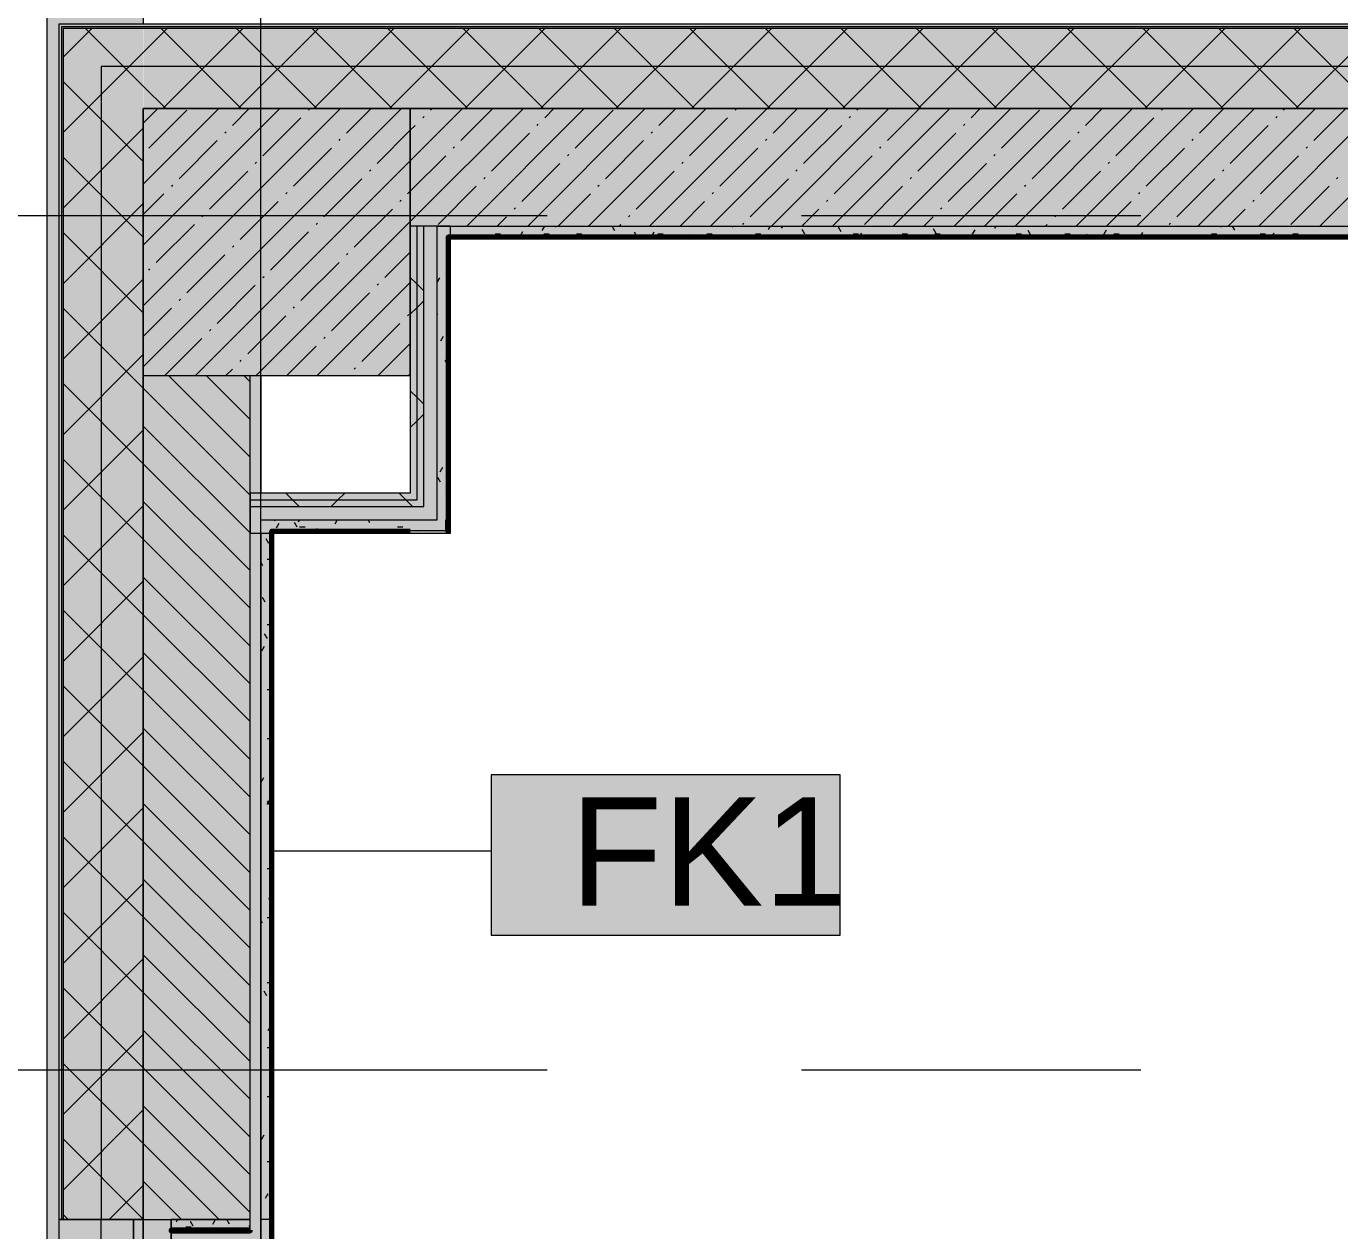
# Model space of a CAD drawing. Header units: millimetres. Extents: x -3817 to 677485, y -22715 to 103890.
# Drawn here: x -86 to 2373, y 15010 to 17265 of the extents above; entities that cross this region are included whole.
import ezdxf

# ---------------------------------------------------------------- set-up
doc = ezdxf.new("R2010")
doc.units = ezdxf.units.MM
doc.layers.add('PDF _Геометрия', color=7, linetype='Continuous', true_color=0x1d1d1d)
doc.layers.add('PDF _Сплошная заливка', color=7, linetype='Continuous', true_color=0xffffff)
doc.layers.add('PDF _Текст', color=7, linetype='Continuous')
doc.styles.add('PDF GOST-Common', font='arial.ttf')

msp = doc.modelspace()

# ---------------------------------------------------------------- hatches: boundary and pattern name
at = {"layer": 'PDF _Сплошная заливка', "transparency": 33554559}
h = msp.add_hatch(color=256, dxfattribs=at)
h.paths.add_polyline_path([(-24.7, 1658.3), (-19.6, 1658.4), (-16.7, 1661.3), (-19.7, 1661.3)], flags=0)
h.paths.add_polyline_path([(-24.7, 1631.4), (133.3, 1631.4), (133.3, 1653.4), (-24.7, 1653.4), (-24.7, 5581.4), (-46.7, 5581.4), (-46.7, 1631.4)], flags=0)
h.paths.add_polyline_path([(-46.7, 7131.4), (-24.7, 7131.4), (-24.7, 7531.4), (-46.7, 7531.4), (-46.7, 7290.4)], flags=0)
h.paths.add_polyline_path([(-19.7, 17269.3), (-19.6, 17264.3), (-16.7, 17261.3), (-16.7, 17264.3)], flags=0)
h.paths.add_polyline_path([(-46.7, 9231.3), (-24.7, 9231.3), (-24.7, 17269.3), (133.3, 17269.3), (133.3, 17291.3), (-46.7, 17291.3), (-46.7, 10383.6)], flags=0)
h = msp.add_hatch(color=256, dxfattribs=at)
h.paths.add_polyline_path([(-24.7, 1658.3), (-19.7, 1661.3), (-19.7, 5581.4), (-24.7, 5581.4), (-24.7, 1661.3)], flags=0)
h.paths.add_polyline_path([(-24.7, 7131.4), (-19.7, 7131.4), (-19.7, 7531.4), (-24.7, 7531.4), (-24.7, 7290.4)], flags=0)
h.paths.add_polyline_path([(-19.7, 9231.3), (-19.7, 10431.3), (-24.7, 10431.3), (-24.7, 9231.3)], flags=0)
h.paths.add_polyline_path([(-24.7, 12731.3), (-19.7, 12731.3), (-19.7, 14131.3), (-24.7, 14131.3), (-24.7, 13033.5)], flags=0)
h.paths.add_polyline_path([(-19.7, 15031.3), (-19.7, 17269.3), (-24.7, 17269.3), (-24.7, 15031.3)], flags=0)
for points in [[(153.3, 17264.3), (4303.3, 17264.3), (4303.3, 17269.3), (-19.7, 17269.3), (-16.7, 17264.3), (133.3, 17264.3)], [(4104.4, 17261.3), (4303.3, 17261.3), (4303.3, 17264.3), (-16.7, 17264.3), (-16.7, 17261.3), (4089.4, 17261.3)], [(1230.3, 17111.3), (4303.3, 17111.3), (4303.3, 17261.3), (133.3, 17261.3), (133.3, 17111.3), (633.3, 17111.3)], [(133.3, 16611.3), (633.3, 16611.3), (633.3, 17111.3), (133.3, 17111.3), (133.3, 16743.4)], [(3352.3, 16871.3), (3373.3, 16871.3), (3373.3, 16891.3), (703.3, 16891.3), (703.3, 16871.3), (3288.7, 16871.3)], [(550.9, 16378.8), (633.3, 16378.8), (633.3, 16391.3), (333.3, 16391.3), (333.3, 16378.8), (373.3, 16378.8)], [(645.8, 16366.3), (645.8, 16378.8), (333.3, 16378.8), (333.3, 16366.3), (633.3, 16366.3)], [(645.8, 16321.3), (658.3, 16321.3), (658.3, 16331.3), (683.3, 16341.3), (633.3, 16341.3), (633.3, 16321.3)], [(-24.7, 14131.3), (133.3, 14131.3), (133.3, 15031.3), (-24.7, 15031.3), (-24.7, 14623.5)], [(195.3, 15011.3), (333.3, 15011.3), (333.3, 15031.3), (185.3, 15031.3), (185.3, 15011.3)]]:
    msp.add_hatch(color=256, dxfattribs=at).paths.add_polyline_path(points)
h = msp.add_hatch(color=256, dxfattribs=at)
h.paths.add_polyline_path([(-19.7, 1661.3), (-16.7, 1663.1), (-16.7, 5581.4), (-19.7, 5581.4), (-19.7, 1811.3)], flags=0)
h.paths.add_polyline_path([(-16.7, 7131.4), (-16.7, 7531.4), (-19.7, 7531.4), (-19.7, 7131.4)], flags=0)
h.paths.add_polyline_path([(-16.7, 9231.3), (-16.7, 10431.3), (-19.7, 10431.3), (-19.7, 9231.3)], flags=0)
h.paths.add_polyline_path([(-16.7, 12731.3), (-16.7, 14131.3), (-19.7, 14131.3), (-19.7, 12731.3)], flags=0)
h.paths.add_polyline_path([(-19.7, 15031.3), (-16.7, 15031.3), (-16.7, 17261.3), (-19.7, 17264.3), (-19.7, 15683.4)], flags=0)
h = msp.add_hatch(color=256, dxfattribs=at)
h.paths.add_polyline_path([(133.3, 1811.3), (133.3, 5581.4), (-16.7, 5581.4), (-16.7, 1811.3)], flags=0)
h.paths.add_polyline_path([(133.3, 7131.4), (133.3, 7531.4), (-16.7, 7531.4), (-16.7, 7131.4), (105.3, 7131.4)], flags=0)
h.paths.add_polyline_path([(-16.7, 9231.3), (133.3, 9231.3), (133.3, 10431.3), (-16.7, 10431.3), (-16.7, 9639.5)], flags=0)
h.paths.add_polyline_path([(-16.7, 12731.3), (133.3, 12731.3), (133.3, 14131.3), (-16.7, 14131.3), (-16.7, 13033.5)], flags=0)
h.paths.add_polyline_path([(89, 15031.3), (133.3, 15031.3), (132.7, 17261.3), (-16.7, 17261.3), (-16.7, 15031.3)], flags=0)
h = msp.add_hatch(color=256, dxfattribs=at)
h.paths.add_polyline_path([(4129.4, 16891.3), (4303.3, 16891.3), (4303.3, 17111.3), (633.3, 17111.3), (633.3, 16891.3), (3947.7, 16891.3)], flags=0)
h.paths.add_polyline_path([(6402.3, 17011.3), (6403.3, 17011.3), (6402.3, 17051.3)], flags=0)
h.paths.add_polyline_path([(6402.3, 17068.3), (6403.3, 17068.3), (6402.3, 17111.3)], flags=0)
at = {"layer": 'PDF _Сплошная заливка', "true_color": 0xe7e7e7, "transparency": 33554559}
for points in [[(708.3, 16316.3), (706.4, 16871.3), (703.3, 16871.3), (703.3, 16891.3), (658.3, 16891.3), (658.3, 16341.3), (683.3, 16341.3), (658.3, 16331.3), (658.3, 16316.3), (703.3, 16316.3)], [(373.3, 16316.3), (658.3, 16316.3), (657, 16321.3), (633.3, 16321.3), (633.3, 16341.3), (658.3, 16341.3), (658.3, 16366.3), (333.3, 16366.3), (333.3, 16316.3), (353.3, 16316.3), (353.3, 16341.3), (373.3, 16320.3)]]:
    msp.add_hatch(color=254, dxfattribs=at).paths.add_polyline_path(points)
at = {"layer": 'PDF _Сплошная заливка', "transparency": 33554559}
h = msp.add_hatch(color=256, dxfattribs=at)
h.paths.add_polyline_path([(353.3, 9811.3), (353.3, 10331.4), (333.3, 10331.4), (333.3, 9811.3)], flags=0)
h.paths.add_polyline_path([(333.3, 10411.4), (353.3, 10411.4), (353.3, 10431.3), (333.3, 10431.3)], flags=0)
h.paths.add_polyline_path([(145.3, 10431.3), (174.3, 10431.3), (174.3, 10501.4), (145.3, 10501.4), (145.3, 11831.4), (174.3, 11831.4), (174.3, 11901.3), (145.3, 11901.3), (145.3, 12661.3), (174.3, 12661.3), (174.3, 12731.3), (133.3, 12731.3), (133.3, 10431.3)], flags=0)
h.paths.add_polyline_path([(351.8, 12791.3), (353.3, 12791.3), (353.3, 12811.3), (333.3, 12811.3), (333.3, 12791.3), (338.1, 12791.3)], flags=0)
h.paths.add_polyline_path([(334.9, 13311.4), (353.3, 13311.4), (353.3, 13431.4), (333.3, 13431.4), (333.3, 13311.4)], flags=0)
h.paths.add_polyline_path([(353.3, 13511.4), (353.3, 16316.3), (333.3, 16316.3), (333.3, 15010.3), (185.3, 15011.3), (185.3, 15031.3), (133.3, 15031.3), (133.3, 14131.3), (185.3, 14131.3), (185.3, 14152.3), (333.3, 14151.3), (333.3, 13511.4), (347.7, 13511.4)], flags=0)
h.paths.add_polyline_path([(195.3, 14181.3), (185.3, 14181.3), (185.3, 14201.3), (145.3, 14201.3), (145.3, 14961.3), (185.3, 14961.3), (185.3, 14981.3), (195.3, 14981.3), (195.3, 14201.3)], flags=0)
h.paths.add_polyline_path([(353.3, 16391.3), (353.3, 16611.3), (333.3, 16611.3), (333.3, 16391.3)], flags=0)
h = msp.add_hatch(color=256, dxfattribs=at)
h.paths.add_polyline_path([(133.3, 9811.3), (333.3, 9811.3), (333.3, 10431.3), (133.3, 10431.3), (133.3, 10383.6)], flags=0)
h.paths.add_polyline_path([(133.3, 12731.3), (333.3, 12731.3), (333.3, 12811.3), (133.3, 12811.3)], flags=0)
h.paths.add_polyline_path([(299, 13311.4), (333.3, 13311.4), (333.3, 14131.3), (133.3, 14131.3), (133.3, 13311.4)], flags=0)
h.paths.add_polyline_path([(333.3, 15031.3), (333.3, 16611.3), (133.3, 16611.3), (133.3, 15031.3), (245.4, 15031.3)], flags=0)
h = msp.add_hatch(color=256, dxfattribs=at)
h.paths.add_polyline_path([(373.3, 13531.3), (373.3, 14131.3), (353.3, 14131.3), (353.3, 13531.3), (373, 13531.3)], flags=0)
h.paths.add_polyline_path([(353.3, 15031.3), (373.3, 15031.3), (373.3, 16320.3), (353.3, 16341.3), (353.3, 15683.4)], flags=0)

# ---------------------------------------------------------------- linework, layer by layer
at = {"layer": 'PDF _Геометрия', "color": 9, "lineweight": 9, "true_color": 0xc0c0c0}
for points in [[(-24.7, 9231.3), (-46.7, 9231.3), (-46.7, 17291.3), (133.3, 17291.3), (133.3, 17269.3)], [(4303.3, 17202.3), (4303.3, 17269.3), (133.3, 17269.3), (-19.7, 17269.3), (-24.7, 17269.3), (-24.7, 15031.3), (133.3, 15031.3), (133.3, 14131.3), (133.3, 15031.3), (333.3, 15031.3), (333.3, 16611.3), (353.3, 16611.3), (353.3, 16391.3)], [(133.3, 17001.3), (133.3, 17111.3), (633.3, 17111.3), (633.3, 16891.3), (633.3, 16391.3), (333.3, 16391.3), (333.3, 16316.3), (633.3, 16316.3), (658.3, 16316.3), (708.3, 16316.3), (708.3, 16891.3), (3373.3, 16891.3), (3373.3, 16511.3), (3453.3, 16511.3), (4303.3, 16511.3), (4303.3, 16591.3), (3453.3, 16591.3), (3453.3, 16891.3), (4303.3, 16891.3)], [(373.3, 16320.3), (373.3, 15031.3), (353.3, 15031.3), (353.3, 16341.3), (373.3, 16341.3), (683.3, 16341.3), (683.3, 16891.3), (703.3, 16891.3), (3373.3, 16891.3)], [(633.3, 16321.3), (703.3, 16321.3), (703.3, 16341.3)], [(353.3, 16316.3), (353.3, 13511.4)], [(133.3, 15031.3), (-24.7, 15031.3), (-24.7, 14131.3), (133.3, 14131.3), (-24.7, 14131.3), (-24.7, 12731.3), (133.3, 12731.3), (133.3, 10431.3), (-24.7, 10431.3), (-24.7, 9231.3), (133.3, 9231.3), (353.3, 9231.3), (353.3, 9591.3), (353.3, 9571.4), (353.3, 9231.3), (373.3, 9231.3), (373.3, 9570.4)], [(373.3, 15031.3), (353.3, 15031.3), (353.3, 14131.3), (373.3, 14131.3), (353.3, 14131.3), (353.3, 13531.3), (353.3, 13511.4), (2053.3, 13511.4), (1853.3, 13511.4), (333.3, 13511.4), (333.3, 14131.3), (133.3, 14131.3)]]:
    msp.add_lwpolyline(points, dxfattribs=at)
at = {"layer": 'PDF _Геометрия', "color": 253, "lineweight": 9, "true_color": 0xaaaaaa}
for points in [[(353.3, 12617), (353.3, 14791.3), (353.3, 17291.3)], [(-3017, 16911.3), (-517, 16911.3), (889.4, 16911.3)], [(1365.6, 16911.3), (2000.6, 16911.3)], [(-3017, 15311.3), (-517, 15311.3), (889.4, 15311.3)], [(1365.6, 15311.3), (2000.6, 15311.3)], [(115.3, 15031.3), (115.3, 14131.3)], [(185.3, 14961.3), (185.3, 15031.3)]]:
    msp.add_lwpolyline(points, dxfattribs=at)
at = {"layer": 'PDF _Геометрия', "color": 7, "lineweight": 9}
for points in [[(4303.3, 17264.3), (133.3, 17264.3), (-16.7, 17264.3), (-19.7, 17264.3), (-19.7, 15031.3)], [(4303.3, 17261.3), (133.3, 17261.3), (-16.7, 17261.3), (-16.7, 15031.3)], [(4303.3, 17190.3), (54.3, 17190.3), (54.3, 15031.3)], [(333.3, 16378.8), (633.3, 16378.8), (645.8, 16378.8), (645.8, 16891.3), (633.3, 16891.3)], [(333.3, 16366.3), (633.3, 16366.3), (645.8, 16366.3), (658.3, 16366.3), (658.3, 16891.3), (645.8, 16891.3)], [(708.3, 16891.3), (658.3, 16891.3)], [(703.3, 16871.3), (3352.3, 16871.3)], [(703.3, 16341.3), (703.3, 16870.3)], [(373.3, 16321.3), (633.3, 16321.3)], [(373.8, 15721.8), (784.7, 15721.8)]]:
    msp.add_lwpolyline(points, dxfattribs=at)
at = {"layer": 'PDF _Геометрия', "lineweight": 9}
for points in [[(-16.7, 17207.7), (36.9, 17261.3)], [(-16.7, 17066.3), (133.3, 17216.3), (178.3, 17261.3)], [(175.3, 17111.3), (133.3, 17153.4), (25.3, 17261.3)], [(316.8, 17111.3), (166.8, 17261.3)], [(169.8, 17111.3), (319.8, 17261.3)], [(458.2, 17111.3), (308.2, 17261.3)], [(311.2, 17111.3), (461.2, 17261.3)], [(599.6, 17111.3), (449.6, 17261.3)], [(452.6, 17111.3), (602.6, 17261.3)], [(741, 17111.3), (591, 17261.3)], [(594, 17111.3), (744, 17261.3)], [(882.5, 17111.3), (732.5, 17261.3)], [(735.4, 17111.3), (885.4, 17261.3)], [(1023.9, 17111.3), (873.9, 17261.3)], [(876.9, 17111.3), (1026.9, 17261.3)], [(1165.3, 17111.3), (1015.3, 17261.3)], [(1018.3, 17111.3), (1168.3, 17261.3)], [(1306.7, 17111.3), (1156.7, 17261.3)], [(1159.7, 17111.3), (1309.7, 17261.3)], [(1448.1, 17111.3), (1298.1, 17261.3)], [(1301.1, 17111.3), (1451.1, 17261.3)], [(1589.6, 17111.3), (1439.6, 17261.3)], [(1442.5, 17111.3), (1592.5, 17261.3)], [(1731, 17111.3), (1581, 17261.3)], [(1584, 17111.3), (1734, 17261.3)], [(1872.4, 17111.3), (1722.4, 17261.3)], [(1725.4, 17111.3), (1875.4, 17261.3)], [(2013.8, 17111.3), (1863.8, 17261.3)], [(1866.8, 17111.3), (2016.8, 17261.3)], [(2155.2, 17111.3), (2005.2, 17261.3)], [(2008.2, 17111.3), (2158.2, 17261.3)], [(2296.7, 17111.3), (2146.7, 17261.3)], [(2149.7, 17111.3), (2299.7, 17261.3)], [(2438.1, 17111.3), (2288.1, 17261.3)], [(2291.1, 17111.3), (2441.1, 17261.3)], [(133.3, 17012), (-16.7, 17162)], [(133.3, 17083.9), (160.7, 17111.3)], [(133.3, 16969.9), (274.7, 17111.3)], [(133.3, 16855.9), (388.8, 17111.3)], [(133.3, 16741.8), (502.8, 17111.3)], [(133.3, 16627.8), (616.9, 17111.3)], [(143.5, 17037.1), (214.8, 17108.4)], [(230.9, 16611.3), (633.3, 17013.7), (730.9, 17111.3)], [(300.3, 17079.9), (331.7, 17111.3)], [(345, 16611.3), (633.3, 16899.7), (845, 17111.3)], [(357.3, 17022.9), (428.6, 17094.2)], [(442.9, 17108.4), (445.2, 17110.8)], [(514.1, 17065.6), (559.8, 17111.3)], [(656.7, 17094.2), (659.1, 17096.5)], [(670.9, 17108.4), (673.9, 17111.3)], [(728, 17051.4), (787.9, 17111.3)], [(739, 16891.3), (959, 17111.3)], [(853.1, 16891.3), (1073.1, 17111.3)], [(884.8, 17094.2), (902, 17111.3)], [(941.8, 17037.1), (1013.1, 17108.4)], [(967.1, 16891.3), (1187.1, 17111.3)], [(1081.2, 16891.3), (1301.2, 17111.3)], [(1098.6, 17079.9), (1130.1, 17111.3)], [(1155.7, 17022.9), (1226.9, 17094.2)], [(1195.2, 16891.3), (1415.2, 17111.3)], [(1241.2, 17108.4), (1243.6, 17110.8)], [(1309.3, 16891.3), (1529.3, 17111.3)], [(1312.5, 17065.6), (1358.2, 17111.3)], [(1423.3, 16891.3), (1643.3, 17111.3)], [(1455, 17094.2), (1457.4, 17096.5)], [(1469.3, 17108.4), (1472.2, 17111.3)], [(1526.3, 17051.4), (1586.3, 17111.3)], [(1537.4, 16891.3), (1757.4, 17111.3)], [(1651.4, 16891.3), (1871.4, 17111.3)], [(1683.1, 17094.2), (1700.3, 17111.3)], [(1740.2, 17037.1), (1811.4, 17108.4)], [(1765.5, 16891.3), (1985.5, 17111.3)], [(1879.5, 16891.3), (2099.5, 17111.3)], [(1897, 17079.9), (1928.4, 17111.3)], [(1954, 17022.9), (2025.3, 17094.2)], [(1993.6, 16891.3), (2213.6, 17111.3)], [(2039.5, 17108.4), (2041.9, 17110.8)], [(2107.6, 16891.3), (2327.6, 17111.3)], [(2110.8, 17065.6), (2156.5, 17111.3)], [(2221.6, 16891.3), (2441.6, 17111.3)], [(2253.4, 17094.2), (2255.8, 17096.5)], [(2267.6, 17108.4), (2270.6, 17111.3)], [(2324.7, 17051.4), (2384.6, 17111.3)], [(2335.7, 16891.3), (2555.7, 17111.3)], [(-16.7, 16924.9), (133.3, 17074.9)], [(286, 17065.6), (288.4, 17068)], [(571.2, 17008.6), (633.3, 17070.7), (642.4, 17079.9)], [(785, 16994.4), (856.3, 17065.6)], [(870.5, 17079.9), (872.9, 17082.3)], [(1084.4, 17065.6), (1086.7, 17068)], [(1369.5, 17008.6), (1440.8, 17079.9)], [(1583.3, 16994.4), (1654.6, 17065.6)], [(1668.9, 17079.9), (1671.2, 17082.3)], [(1882.7, 17065.6), (1885.1, 17068)], [(2167.8, 17008.6), (2239.1, 17079.9)], [(200.5, 16980.1), (271.8, 17051.4)], [(499.9, 17051.4), (502.2, 17053.8)], [(998.8, 16980.1), (1070.1, 17051.4)], [(1298.2, 17051.4), (1300.6, 17053.8)], [(1797.2, 16980.1), (1868.5, 17051.4)], [(2096.6, 17051.4), (2098.9, 17053.8)], [(133.3, 16870.6), (-16.7, 17020.6)], [(414.3, 16965.9), (485.6, 17037.1)], [(628.2, 16951.6), (633.3, 16956.7), (699.5, 17022.9)], [(713.7, 17037.1), (716.1, 17039.5)], [(927.6, 17022.9), (929.9, 17025.2)], [(1212.7, 16965.9), (1284, 17037.1)], [(1426.5, 16951.6), (1497.8, 17022.9)], [(1512.1, 17037.1), (1514.4, 17039.5)], [(1725.9, 17022.9), (1728.3, 17025.2)], [(2011, 16965.9), (2082.3, 17037.1)], [(2224.9, 16951.6), (2296.2, 17022.9)], [(2310.4, 17037.1), (2312.8, 17039.5)], [(257.5, 16923.1), (328.8, 16994.4)], [(343.1, 17008.6), (345.4, 17011)], [(556.9, 16994.4), (559.3, 16996.7)], [(842, 16937.3), (913.3, 17008.6)], [(1055.9, 16923.1), (1127.1, 16994.4)], [(1141.4, 17008.6), (1143.8, 17011)], [(1355.2, 16994.4), (1357.6, 16996.7)], [(1640.4, 16937.3), (1711.6, 17008.6)], [(1854.2, 16923.1), (1925.5, 16994.4)], [(1939.7, 17008.6), (1942.1, 17011)], [(2153.6, 16994.4), (2156, 16996.7)], [(186.2, 16965.9), (188.6, 16968.2)], [(471.4, 16908.8), (542.6, 16980.1)], [(685.2, 16894.6), (756.5, 16965.9)], [(770.7, 16980.1), (773.1, 16982.5)], [(984.6, 16965.9), (987, 16968.2)], [(1269.7, 16908.8), (1341, 16980.1)], [(1483.5, 16894.6), (1554.8, 16965.9)], [(1569.1, 16980.1), (1571.5, 16982.5)], [(1782.9, 16965.9), (1785.3, 16968.2)], [(2068.1, 16908.8), (2139.3, 16980.1)], [(2281.9, 16894.6), (2353.2, 16965.9)], [(2367.4, 16980.1), (2369.8, 16982.5)], [(133.3, 16912.9), (172, 16951.6)], [(400.1, 16951.6), (402.5, 16954)], [(910.1, 16891.3), (970.3, 16951.6)], [(1198.4, 16951.6), (1200.8, 16954)], [(1708.4, 16891.3), (1768.7, 16951.6)], [(1996.8, 16951.6), (1999.1, 16954)], [(-16.7, 16783.4), (133.3, 16933.4)], [(314.5, 16866.1), (385.8, 16937.3)], [(528.4, 16851.8), (599.7, 16923.1)], [(613.9, 16937.3), (616.3, 16939.7)], [(827.8, 16923.1), (830.1, 16925.5)], [(1138.2, 16891.3), (1184.2, 16937.3)], [(1366.3, 16891.3), (1398, 16923.1)], [(1412.3, 16937.3), (1414.6, 16939.7)], [(1626.1, 16923.1), (1628.5, 16925.5)], [(1936.5, 16891.3), (1982.5, 16937.3)], [(2164.6, 16891.3), (2196.4, 16923.1)], [(2210.6, 16937.3), (2213, 16939.7)], [(157.7, 16823.3), (229, 16894.6)], [(243.3, 16908.8), (245.6, 16911.2)], [(457.1, 16894.6), (459.5, 16896.9)], [(796, 16891.3), (813.5, 16908.8)], [(1024.1, 16891.3), (1027.4, 16894.6)], [(1041.6, 16908.8), (1044, 16911.2)], [(1255.5, 16894.6), (1257.8, 16896.9)], [(1594.4, 16891.3), (1611.9, 16908.8)], [(1822.5, 16891.3), (1825.7, 16894.6)], [(1840, 16908.8), (1842.3, 16911.2)], [(2053.8, 16894.6), (2056.2, 16896.9)], [(133.3, 16729.2), (-16.7, 16879.2)], [(371.6, 16809), (442.9, 16880.3)], [(300.3, 16851.8), (302.7, 16854.2)], [(214.8, 16766.3), (286, 16837.5)], [(428.6, 16752), (499.9, 16823.3)], [(514.1, 16837.5), (516.5, 16839.9)], [(585.4, 16794.8), (633.3, 16842.6)], [(143.5, 16809), (145.8, 16811.4)], [(357.3, 16794.8), (359.7, 16797.1)], [(658.3, 16769.9), (645.8, 16782.4), (633.3, 16794.9)], [(-16.7, 16642), (133.3, 16792)], [(271.8, 16709.2), (343.1, 16780.5)], [(459, 16611.3), (633.3, 16785.6)], [(571.2, 16780.5), (573.5, 16782.9)], [(200.5, 16752), (202.9, 16754.4)], [(485.6, 16695), (556.9, 16766.3)], [(633.3, 16726.3), (645.8, 16738.8), (658.3, 16751.3)], [(333.3, 16387.7), (133.3, 16587.7), (-16.7, 16737.7)], [(133.3, 16684.8), (186.2, 16737.8)], [(328.8, 16652.2), (400.1, 16723.5)], [(414.3, 16737.8), (416.7, 16740.1)], [(628.2, 16723.5), (630.6, 16725.9)], [(257.5, 16695), (259.9, 16697.4)], [(542.6, 16638), (613.9, 16709.2)], [(173.9, 16611.3), (243.3, 16680.7)], [(471.4, 16680.7), (473.7, 16683.1)], [(573.1, 16611.3), (633.3, 16671.6)], [(-16.7, 16500.6), (133.3, 16650.6)], [(402, 16611.3), (457.1, 16666.5)], [(287.9, 16611.3), (300.3, 16623.7)], [(314.5, 16638), (316.9, 16640.3)], [(528.4, 16623.7), (530.8, 16626.1)], [(333.3, 16458.5), (180.4, 16611.3)], [(333.3, 16529.2), (251.1, 16611.3)], [(333.3, 16599.9), (321.8, 16611.3)], [(630.1, 16611.3), (633.3, 16614.5)], [(333.3, 16246.3), (133.3, 16446.3), (-16.7, 16596.3)], [(658.3, 16557.7), (645.8, 16570.2), (633.3, 16582.7)], [(633.3, 16514.2), (645.8, 16526.7), (658.3, 16539.2)], [(-16.7, 16359.2), (133.3, 16509.2)], [(333.3, 16317), (133.3, 16517)], [(333.3, 16104.9), (133.3, 16304.9), (-16.7, 16454.9)], [(425.4, 16366.3), (412.9, 16378.8), (400.4, 16391.3)], [(485.4, 16366.3), (497.9, 16378.8), (510.4, 16391.3)], [(637.5, 16366.3), (625, 16378.8), (612.5, 16391.3)], [(-16.7, 16217.7), (133.3, 16367.7)], [(333.3, 16175.6), (133.3, 16375.6)], [(333.3, 15963.5), (133.3, 16163.5), (-16.7, 16313.5)], [(333.3, 16034.2), (133.3, 16234.2)], [(-16.7, 16076.3), (133.3, 16226.3)], [(333.3, 15822.1), (133.3, 16022.1), (-16.7, 16172.1)], [(-16.7, 15934.9), (133.3, 16084.9)], [(333.3, 15892.8), (133.3, 16092.8)], [(333.3, 15680.6), (133.3, 15880.6), (-16.7, 16030.6)], [(-16.7, 15793.5), (133.3, 15943.5)], [(333.3, 15751.4), (133.3, 15951.4)], [(333.3, 15539.2), (133.3, 15739.2), (-16.7, 15889.2)], [(-16.7, 15652.1), (133.3, 15802.1)], [(333.3, 15609.9), (133.3, 15809.9)], [(333.3, 15397.8), (133.3, 15597.8), (-16.7, 15747.8)], [(333.3, 15468.5), (133.3, 15668.5)], [(-16.7, 15510.6), (133.3, 15660.6)], [(333.3, 15256.4), (133.3, 15456.4), (-16.7, 15606.4)], [(-16.7, 15369.2), (133.3, 15519.2)], [(333.3, 15327.1), (133.3, 15527.1)], [(333.3, 15115), (133.3, 15315), (-16.7, 15465)], [(-16.7, 15227.8), (133.3, 15377.8)], [(333.3, 15185.7), (133.3, 15385.7)], [(275.4, 15031.3), (133.3, 15173.5), (-16.7, 15323.5)], [(-16.7, 15086.4), (133.3, 15236.4)], [(333.3, 15044.2), (133.3, 15244.2)], [(134, 15031.3), (133.3, 15032.1), (-16.7, 15182.1)], [(204.7, 15031.3), (133.3, 15102.8)], [(69.7, 15031.3), (133.3, 15095)], [(-7.4, 15031.3), (-16.7, 15040.7)]]:
    msp.add_lwpolyline(points, dxfattribs=at)
at = {"layer": 'PDF _Геометрия', "color": 7, "lineweight": 9}
for points in [[(633.3, 17111.3), (133.3, 17111.3), (133.3, 16611.3), (633.3, 16611.3)], [(633.3, 17111.3), (4303.3, 17111.3)], [(133.3, 15031.3), (133.3, 17001.3)], [(1437.8, 15863.7), (784.7, 15863.7), (784.7, 15563.7), (1437.8, 15563.7)]]:
    msp.add_lwpolyline(points, close=True, dxfattribs=at)
at = {"layer": 'PDF _Геометрия', "color": 231, "lineweight": 9, "true_color": 0xff80c0}
for points in [[(3353.3, 16871.3), (3352.3, 16871.3), (703.3, 16871.3), (703.3, 16870.3), (703.3, 16341.3)], [(633.3, 16320.3), (633.3, 16321.3), (373.3, 16321.3), (373.3, 16320.3)]]:
    msp.add_lwpolyline(points, dxfattribs=at)
at = {"layer": 'PDF _Геометрия', "color": 231, "lineweight": 70, "true_color": 0xff80c0}
for points in [[(6403.3, 16211.3), (6383.3, 16211.3), (6383.3, 16870.3), (4924.3, 16870.3), (4924.3, 16490.3), (4923.3, 16490.3), (3352.3, 16490.3), (3352.3, 16491.3), (3352.3, 16870.3), (704.3, 16870.3), (704.3, 16320.3), (703.3, 16320.3), (703.3, 16341.3)], [(373.3, 16320.3), (373.3, 14131.3)], [(6483.3, 13032.3), (4324.3, 13032.3), (4324.3, 13531.3), (4324.3, 13532.3), (374.3, 13532.3), (374.3, 16320.3), (633.3, 16320.3)]]:
    msp.add_lwpolyline(points, dxfattribs=at)
at = {"layer": 'PDF _Геометрия', "color": 253, "lineweight": 9, "true_color": 0x9b9b9b}
for points in [[(791.9, 16877), (802, 16877)], [(843.1, 16880.8), (838.1, 16872.1)], [(884.4, 16891.3), (879.7, 16883.2)], [(883.3, 16877), (893.4, 16877)], [(906.7, 16889.2), (905.4, 16891.3)], [(944.3, 16877), (954.4, 16877)], [(990, 16891.3), (989.4, 16890.3)], [(1016.3, 16882.2), (1011.3, 16890.9)], [(1057.8, 16871.3), (1052.9, 16879.7)], [(1088.9, 16879.7), (1084, 16871.3)], [(1096.7, 16877), (1106.8, 16877)], [(1152.4, 16890.3), (1151.8, 16891.3)], [(1156.9, 16875.6), (1154.4, 16871.3)], [(1188.1, 16877), (1198.2, 16877)], [(1236.4, 16891.3), (1235.1, 16889.2)], [(1279.6, 16877), (1289.6, 16877)], [(1306.8, 16891.3), (1303.2, 16885.1)], [(1330.1, 16887.3), (1327.8, 16891.3)], [(1371.7, 16876.2), (1366.7, 16884.9)], [(1402.6, 16874.5), (1400.8, 16871.3)], [(1439.8, 16880.3), (1434.7, 16889)], [(1462.5, 16877), (1472.5, 16877)], [(1480.1, 16871.3), (1476.4, 16877.8)], [(1553.9, 16877), (1564, 16877)], [(1617.5, 16877.3), (1612.4, 16886)], [(1614.9, 16877), (1624.9, 16877)], [(1690, 16884.6), (1685, 16875.9)], [(1729.1, 16891.3), (1726.6, 16887)], [(1767.3, 16877), (1777.3, 16877)], [(1795.2, 16874.3), (1790.1, 16883)], [(1832.1, 16871.3), (1831.8, 16871.8)], [(1858.7, 16877), (1868.8, 16877)], [(1894.1, 16872.3), (1893.5, 16871.3)], [(1902.4, 16871.3), (1899.8, 16875.9)], [(1935.7, 16883.5), (1930.7, 16874.8)], [(1950.1, 16877), (1960.2, 16877)], [(2003.8, 16879.4), (1999.1, 16871.3)], [(2078.4, 16871.3), (2077.5, 16872.9)], [(2133, 16877), (2143.1, 16877)], [(2151.4, 16891.3), (2150, 16888.9)], [(2177, 16883.6), (2172.5, 16891.3)], [(2224.5, 16877), (2234.5, 16877)], [(2249.5, 16878.3), (2245.5, 16871.3)], [(2285.4, 16877), (2295.5, 16877)], [(2317.5, 16874.2), (2315.9, 16871.3)], [(687.7, 16794.5), (683.3, 16786.8)], [(700.5, 16816.1), (703.3, 16816.1)], [(700.5, 16755.1), (703.3, 16755.1)], [(684.3, 16725.7), (683.3, 16727.5)], [(683.6, 16726.5), (683.3, 16725.8)], [(694.8, 16684.8), (689.8, 16676.1)], [(700.5, 16663.7), (703.3, 16663.7)], [(703.3, 16631.9), (698.6, 16640)], [(700.5, 16480.8), (703.3, 16480.8)], [(693.7, 16439.1), (688.7, 16430.4)], [(689.5, 16411.9), (684.5, 16420.6)], [(700.5, 16419.8), (703.3, 16419.8)], [(703.3, 16394.7), (699.8, 16388.8)], [(379.8, 16338.7), (378.3, 16341.3)], [(387, 16334.6), (382, 16325.9)], [(421.5, 16327.5), (416.4, 16336.3)], [(426.1, 16341.3), (423.6, 16337.1)], [(426.1, 16328.4), (436.2, 16328.4)], [(496.5, 16341.3), (491.7, 16333)], [(557.5, 16335.7), (554.3, 16341.3)], [(609, 16328.4), (619.1, 16328.4)], [(700.5, 16328.4), (703.3, 16328.4)], [(368.7, 16297.1), (363.6, 16305.8)], [(460.2, 16321.3), (458.1, 16325.1)], [(591.1, 16322.4), (590.5, 16321.3)], [(357.5, 16255.4), (353.3, 16262.8)], [(365.2, 16267.4), (373.3, 16267.4)], [(361.6, 16187.4), (356.6, 16196.1)], [(365.2, 16145.5), (373.3, 16145.5)], [(365.7, 16119.4), (360.6, 16128.1)], [(359.5, 16104.1), (354.5, 16095.4)], [(354.5, 16077.7), (353.3, 16079.9)], [(365.2, 16023.6), (373.3, 16023.6)], [(365.2, 15932.1), (373.3, 15932.1)], [(358.4, 15858.4), (353.4, 15849.7)], [(369.6, 15816.8), (364.6, 15808)], [(365.2, 15810.2), (373.3, 15810.2)], [(370.8, 15805.6), (365.8, 15814.3)], [(365.2, 15688.3), (373.3, 15688.3)], [(373.3, 15701.2), (371.6, 15698.4)], [(372.6, 15639.1), (367.5, 15630.3)], [(356.7, 15586.3), (353.3, 15592.2)], [(365.2, 15596.9), (373.3, 15596.9)], [(365.2, 15474.9), (373.3, 15474.9)], [(364.9, 15450.2), (359.8, 15458.9)], [(371.5, 15393.3), (366.4, 15384.6)], [(365.2, 15353), (373.3, 15353)], [(365.2, 15261.6), (373.3, 15261.6)], [(359.2, 15189.2), (354.2, 15180.5)], [(365.2, 15139.7), (373.3, 15139.7)], [(366.3, 15079.5), (361.3, 15070.8)], [(373.3, 15069.9), (369.1, 15077.1)], [(185.3, 15029.7), (185.3, 15029.8)], [(197.7, 15031.3), (194.7, 15026.2)], [(226.9, 15018.6), (221.9, 15027.3)], [(267.8, 15030.8), (262.8, 15022.1)], [(294.9, 15022.7), (289.9, 15031.3)], [(212.8, 15017.7), (222.8, 15017.7)], [(333.3, 15017.3), (331.5, 15020.2)]]:
    msp.add_lwpolyline(points, dxfattribs=at)
at = {"layer": 'PDF _Геометрия', "color": 116, "lineweight": 13, "true_color": 0x008040}
msp.add_lwpolyline([(54.3, 14131.3), (54.3, 15031.3)], dxfattribs=at)
at = {"layer": 'PDF _Геометрия', "color": 253, "lineweight": 13, "true_color": 0xaaaaaa}
msp.add_lwpolyline([(115.3, 15031.3), (185.3, 15031.3), (185.3, 14961.3), (115.3, 14961.3)], close=True, dxfattribs=at)
at = {"layer": 'PDF _Геометрия', "color": 9, "lineweight": 9, "true_color": 0xc0c0c0}
msp.add_lwpolyline([(333.3, 15031.3), (185.3, 15031.3), (185.3, 15011.3), (333.3, 15011.3)], close=True, dxfattribs=at)
at = {"layer": 'PDF _Геометрия', "color": 7, "lineweight": 70, "true_color": 0xffd2ff}
msp.add_lwpolyline([(333.3, 15011.3), (185.3, 15011.3), (185.3, 15010.3), (333.3, 15010.3)], close=True, dxfattribs=at)
at = {"layer": 'PDF _Сплошная заливка', "lineweight": 35, "transparency": 33554559}
for points in [[(645.8, 16378.8), (645.8, 16891.3), (633.3, 16378.8), (633.3, 16891.3)], [(658.3, 16366.3), (658.3, 16891.3), (645.8, 16366.3), (645.8, 16891.3)], [(373.3, 14131.3), (373.3, 15031.3), (353.3, 14131.3), (353.3, 15031.3)]]:
    msp.add_solid(points, dxfattribs=at)
at = {"layer": 'PDF _Сплошная заливка', "lineweight": 9, "transparency": 33554559}
msp.add_solid([(1437.8, 15863.7), (784.7, 15863.7), (1437.8, 15563.7), (784.7, 15563.7)], dxfattribs=at)

# ---------------------------------------------------------------- texts
at = {"layer": 'PDF _Текст', "insert": (931.8, 15720.3), "char_height": 203.2, "attachment_point": 4, "style": 'PDF GOST-Common'}
msp.add_mtext('FK1', dxfattribs=at)

doc.saveas('drawing.dxf')
